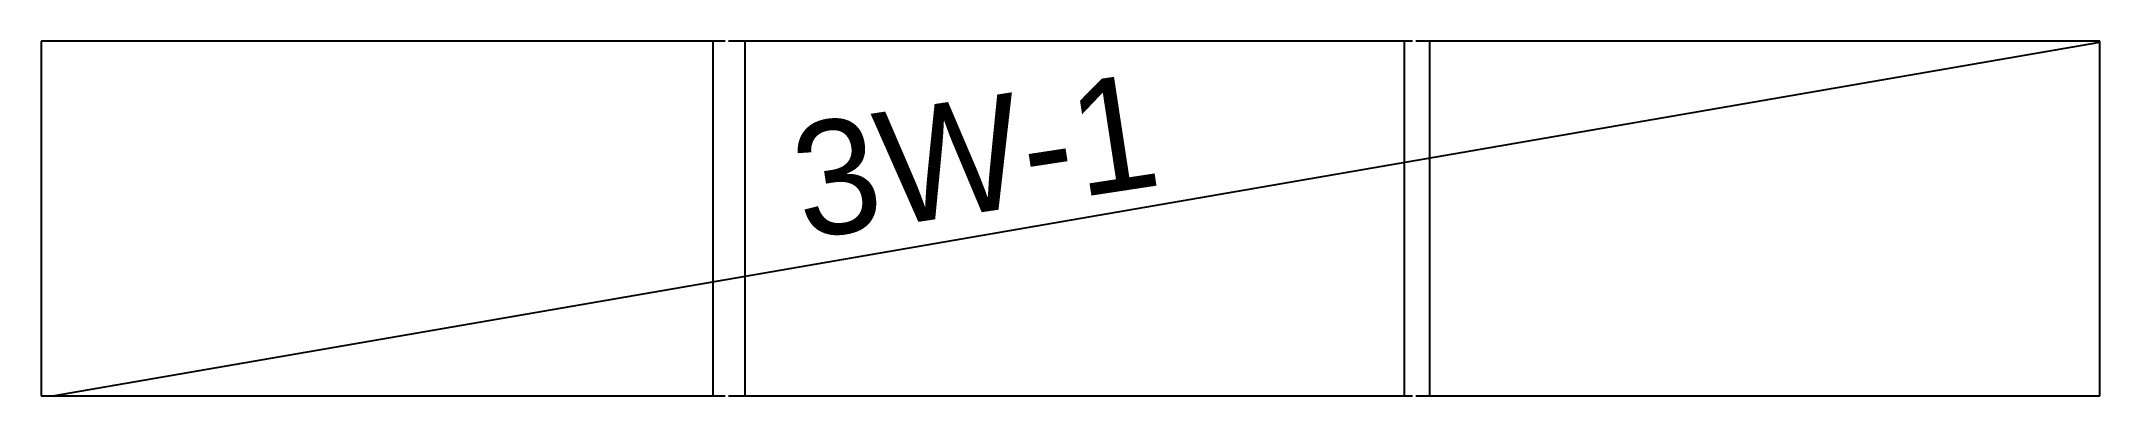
# Model space of a CAD drawing. Header units: metres. Extents: x -41830 to -37323, y -312529 to -311751.
import ezdxf

# ---------------------------------------------------------------- set-up
doc = ezdxf.new("R2010")
doc.units = ezdxf.units.M
doc.layers.add('TEXT', color=3, linetype='Continuous')

msp = doc.modelspace()

# ---------------------------------------------------------------- linework, layer by layer
at = {"layer": 'TEXT'}
for p, q in [((-41829.84, -311751.28), (-41829.84, -312529.15)), ((-40332.58, -311751.28), (-41829.84, -311751.28)), ((-41804.46, -312529.15), (-37323.48, -311753.88)), ((-40358.69, -312529.15), (-40358.69, -311751.28)), ((-38828.03, -311751.28), (-40325.29, -311751.28)), ((-40289.69, -311751.28), (-40289.69, -312529.15)), ((-38845.89, -312529.15), (-38845.89, -311751.28)), ((-37323.48, -311751.28), (-38820.74, -311751.28)), ((-38790.97, -311751.28), (-38790.97, -312529.15)), ((-37323.48, -312529.15), (-37323.48, -311751.28)), ((-41829.84, -312529.15), (-40332.58, -312529.15)), ((-40325.29, -312529.15), (-38828.03, -312529.15)), ((-38820.74, -312529.15), (-37323.48, -312529.15))]:
    msp.add_line(p, q, dxfattribs=at)

# ---------------------------------------------------------------- texts
msp.add_text('3W-1', height=250, rotation=8.66, dxfattribs=at).set_placement((-40161.92, -312186.04))

doc.saveas('drawing.dxf')
